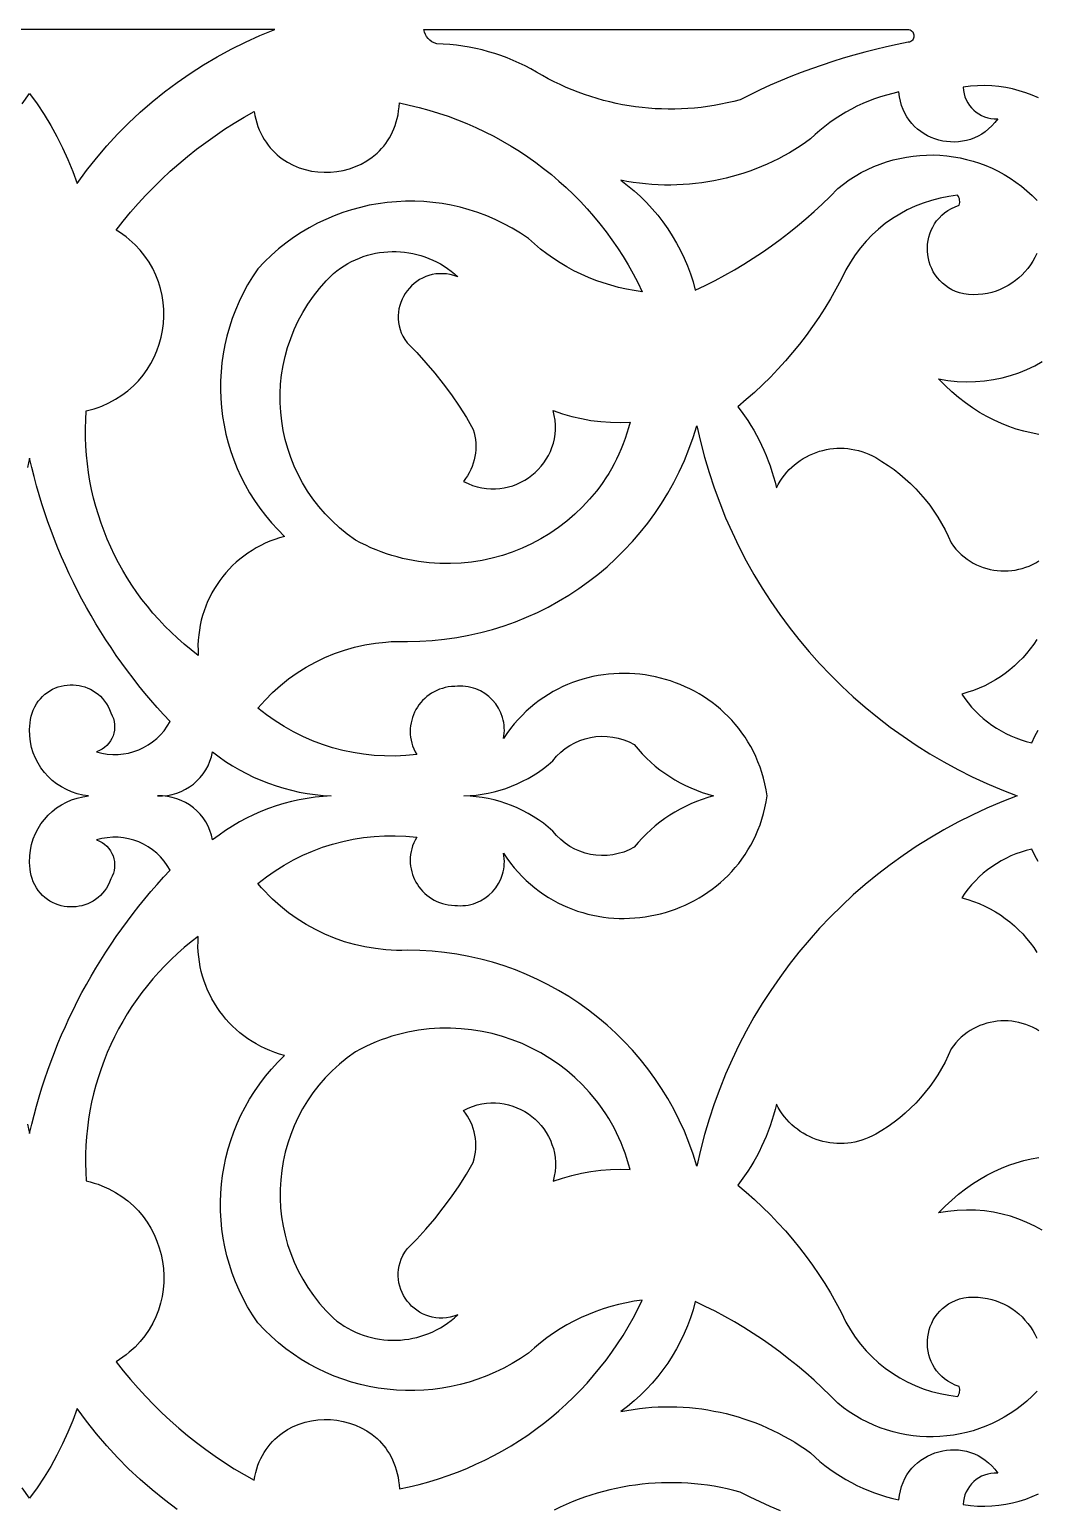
# Model space of a CAD drawing. Extents: x -350 to 350, y -250 to 250.
# Drawn here: x 146.7 to 199.2, y 112.8 to 190 of the extents above; entities that cross this region are included whole.
import ezdxf

# ---------------------------------------------------------------- set-up
doc = ezdxf.new("R2010")
doc.units = 0
doc.layers.add('BITMAP_LAYER', color=18, linetype='CONTINUOUS')

msp = doc.modelspace()

# ---------------------------------------------------------------- linework, layer by layer
at = {"layer": 'BITMAP_LAYER'}
for points in [[(146.267, 186.123), (146.657, 186.665), (147.047, 186.123), (147.415, 185.567), (147.761, 184.998), (148.084, 184.416), (148.383, 183.821), (148.659, 183.216), (148.911, 182.6), (149.139, 181.974), (149.632, 182.644), (150.148, 183.294), (150.688, 183.924), (151.249, 184.532), (151.831, 185.119), (152.435, 185.684), (153.058, 186.226), (153.701, 186.744), (154.362, 187.24), (155.042, 187.71), (155.739, 188.157), (156.453, 188.578), (157.183, 188.973), (157.928, 189.342), (158.689, 189.684), (159.463, 189.999), (146.657, 189.999), (133.851, 189.999)], [(199.35, 186.433), (199.024, 186.575), (198.69, 186.701), (198.348, 186.809), (197.999, 186.899), (197.644, 186.971), (197.283, 187.025), (196.917, 187.059), (196.546, 187.073), (196.171, 187.067), (195.793, 187.04), (195.411, 186.992), (195.427, 186.816), (195.46, 186.646), (195.509, 186.483), (195.573, 186.327), (195.652, 186.179), (195.745, 186.04), (195.851, 185.912), (195.968, 185.794), (196.096, 185.689), (196.234, 185.595), (196.382, 185.515), (196.537, 185.45), (196.699, 185.399), (196.868, 185.365), (197.041, 185.347), (197.22, 185.347), (197.072, 185.151), (196.913, 184.973), (196.746, 184.813), (196.57, 184.671), (196.386, 184.545), (196.196, 184.437), (196, 184.345), (195.8, 184.27), (195.596, 184.211), (195.389, 184.169), (195.18, 184.141), (194.97, 184.13), (194.761, 184.133), (194.553, 184.151), (194.346, 184.184), (194.143, 184.232), (193.943, 184.293), (193.749, 184.369), (193.56, 184.458), (193.378, 184.56), (193.203, 184.676), (193.037, 184.805), (192.881, 184.946), (192.735, 185.099), (192.601, 185.265), (192.48, 185.442), (192.371, 185.631), (192.277, 185.832), (192.199, 186.043), (192.136, 186.266), (192.091, 186.498), (192.064, 186.742), (191.739, 186.668), (191.417, 186.584), (191.098, 186.488), (190.785, 186.381), (190.475, 186.263), (190.17, 186.135), (189.871, 185.996), (189.576, 185.846), (189.287, 185.686), (189.004, 185.516), (188.727, 185.336), (188.457, 185.146), (188.193, 184.947), (187.936, 184.738), (187.686, 184.519), (187.444, 184.291), (187.175, 184.1), (186.902, 183.917), (186.624, 183.741), (186.343, 183.574), (186.057, 183.413), (185.768, 183.261), (185.476, 183.116), (185.181, 182.98), (184.882, 182.851), (184.58, 182.73), (184.276, 182.617), (183.969, 182.512), (183.659, 182.414), (183.348, 182.325), (183.034, 182.244), (182.718, 182.172), (182.4, 182.107), (182.081, 182.05), (181.76, 182.002), (181.438, 181.962), (181.115, 181.93), (180.791, 181.907), (180.466, 181.891), (180.14, 181.885), (179.814, 181.887), (179.487, 181.897), (179.161, 181.915), (178.834, 181.943), (178.507, 181.978), (178.181, 182.023), (177.855, 182.076), (177.53, 182.138), (177.887, 181.867), (178.23, 181.583), (178.559, 181.284), (178.875, 180.973), (179.175, 180.649), (179.461, 180.313), (179.732, 179.965), (179.987, 179.606), (180.226, 179.236), (180.449, 178.856), (180.656, 178.467), (180.845, 178.069), (181.017, 177.662), (181.172, 177.247), (181.308, 176.825), (181.426, 176.395), (181.947, 176.644), (182.461, 176.904), (182.969, 177.176), (183.469, 177.46), (183.963, 177.755), (184.449, 178.06), (184.928, 178.377), (185.4, 178.705), (185.863, 179.044), (186.319, 179.393), (186.766, 179.753), (187.205, 180.123), (187.636, 180.503), (188.057, 180.894), (188.47, 181.294), (188.874, 181.704), (189.168, 181.936), (189.47, 182.151), (189.779, 182.35), (190.095, 182.532), (190.418, 182.697), (190.746, 182.846), (191.079, 182.979), (191.417, 183.095), (191.758, 183.195), (192.103, 183.279), (192.45, 183.346), (192.8, 183.397), (193.15, 183.432), (193.502, 183.451), (193.854, 183.454), (194.205, 183.44), (194.555, 183.411), (194.904, 183.366), (195.251, 183.304), (195.595, 183.227), (195.935, 183.134), (196.272, 183.025), (196.603, 182.9), (196.93, 182.759), (197.251, 182.603), (197.565, 182.431), (197.872, 182.243), (198.172, 182.04), (198.463, 181.821), (198.746, 181.586), (199.019, 181.336), (199.282, 181.071)], [(199.257, 178.306), (199.159, 178.101), (199.048, 177.904), (198.925, 177.714), (198.791, 177.531), (198.645, 177.358), (198.489, 177.194), (198.323, 177.039), (198.147, 176.895), (197.961, 176.762), (197.767, 176.641), (197.564, 176.532), (197.354, 176.436), (197.136, 176.353), (196.912, 176.284), (196.681, 176.23), (196.444, 176.191), (196.202, 176.168), (195.954, 176.161), (195.702, 176.172), (195.446, 176.2), (195.228, 176.258), (195.022, 176.331), (194.83, 176.419), (194.651, 176.52), (194.485, 176.634), (194.333, 176.759), (194.194, 176.895), (194.068, 177.04), (193.956, 177.194), (193.857, 177.355), (193.772, 177.523), (193.701, 177.696), (193.643, 177.874), (193.599, 178.056), (193.568, 178.24), (193.552, 178.426), (193.549, 178.613), (193.56, 178.799), (193.585, 178.985), (193.624, 179.168), (193.678, 179.347), (193.745, 179.523), (193.827, 179.693), (193.922, 179.858), (194.032, 180.015), (194.157, 180.164), (194.296, 180.304), (194.449, 180.434), (194.616, 180.553), (194.799, 180.659), (194.995, 180.753), (195.207, 180.833), (195.226, 180.899), (195.237, 180.966), (195.239, 181.034), (195.233, 181.101), (195.218, 181.166), (195.196, 181.23), (195.165, 181.291), (195.127, 181.348), (194.666, 181.288), (194.213, 181.201), (193.768, 181.086), (193.334, 180.945), (192.911, 180.779), (192.5, 180.588), (192.102, 180.372), (191.718, 180.133), (191.35, 179.872), (190.998, 179.589), (190.664, 179.284), (190.348, 178.959), (190.052, 178.614), (189.777, 178.25), (189.524, 177.867), (189.293, 177.467), (189.036, 176.952), (188.765, 176.446), (188.481, 175.947), (188.184, 175.457), (187.873, 174.975), (187.549, 174.502), (187.213, 174.038), (186.864, 173.583), (186.503, 173.138), (186.129, 172.703), (185.744, 172.278), (185.347, 171.863), (184.938, 171.459), (184.518, 171.065), (184.087, 170.683), (183.645, 170.312), (183.825, 170.076), (183.998, 169.836), (184.164, 169.591), (184.323, 169.342), (184.475, 169.089), (184.619, 168.833), (184.757, 168.572), (184.888, 168.308), (185.011, 168.041), (185.127, 167.77), (185.235, 167.497), (185.336, 167.22), (185.43, 166.94), (185.515, 166.658), (185.593, 166.373), (185.664, 166.086), (185.756, 166.262), (185.857, 166.431), (185.965, 166.592), (186.081, 166.746), (186.204, 166.893), (186.333, 167.032), (186.469, 167.164), (186.61, 167.288), (186.757, 167.404), (186.91, 167.512), (187.067, 167.612), (187.228, 167.704), (187.394, 167.787), (187.563, 167.863), (187.736, 167.929), (187.912, 167.987), (188.091, 168.036), (188.272, 168.077), (188.455, 168.108), (188.639, 168.131), (188.825, 168.144), (189.012, 168.148), (189.199, 168.143), (189.386, 168.128), (189.573, 168.104), (189.76, 168.07), (189.946, 168.026), (190.13, 167.972), (190.313, 167.908), (190.494, 167.834), (190.673, 167.75), (190.849, 167.655), (191.177, 167.46), (191.496, 167.252), (191.805, 167.031), (192.104, 166.799), (192.393, 166.555), (192.67, 166.299), (192.937, 166.033), (193.193, 165.756), (193.437, 165.469), (193.669, 165.173), (193.888, 164.866), (194.095, 164.551), (194.289, 164.227), (194.469, 163.895), (194.636, 163.554), (194.79, 163.207), (194.91, 163.04), (195.039, 162.884), (195.175, 162.738), (195.317, 162.601), (195.466, 162.475), (195.621, 162.358), (195.781, 162.252), (195.947, 162.155), (196.116, 162.069), (196.29, 161.993), (196.467, 161.926), (196.647, 161.87), (196.829, 161.825), (197.014, 161.789), (197.2, 161.764), (197.387, 161.749), (197.575, 161.744), (197.762, 161.749), (197.95, 161.765), (198.136, 161.791), (198.321, 161.827), (198.504, 161.874), (198.685, 161.932), (198.863, 161.999), (199.038, 162.078), (199.209, 162.167), (199.375, 162.266)], [(199.369, 168.871), (198.975, 168.944), (198.581, 169.037), (198.189, 169.15), (197.799, 169.282), (197.411, 169.435), (197.027, 169.608), (196.647, 169.801), (196.27, 170.016), (195.899, 170.253), (195.532, 170.511), (195.171, 170.792), (194.817, 171.095), (194.469, 171.421), (194.128, 171.77), (194.62, 171.688), (195.107, 171.637), (195.589, 171.617), (196.065, 171.626), (196.534, 171.665), (196.996, 171.731), (197.448, 171.824), (197.891, 171.944), (198.324, 172.089), (198.745, 172.259), (199.153, 172.452), (199.549, 172.668)], [(146.544, 132.857), (146.657, 132.376), (146.77, 132.857), (146.89, 133.336), (147.019, 133.813), (147.155, 134.286), (147.3, 134.757), (147.452, 135.225), (147.612, 135.69), (147.78, 136.153), (147.955, 136.612), (148.138, 137.068), (148.328, 137.521), (148.526, 137.97), (148.732, 138.416), (148.945, 138.859), (149.165, 139.297), (149.393, 139.732), (149.628, 140.164), (149.87, 140.591), (150.12, 141.015), (150.376, 141.434), (150.64, 141.849), (150.911, 142.26), (151.188, 142.667), (151.473, 143.069), (151.764, 143.466), (152.063, 143.859), (152.368, 144.248), (152.68, 144.631), (152.999, 145.01), (153.324, 145.383), (153.656, 145.752), (153.995, 146.115), (153.848, 146.365), (153.681, 146.597), (153.497, 146.811), (153.296, 147.007), (153.081, 147.184), (152.852, 147.341), (152.611, 147.478), (152.36, 147.595), (152.1, 147.689), (151.832, 147.762), (151.558, 147.811), (151.28, 147.838), (150.998, 147.841), (150.715, 147.819), (150.431, 147.772), (150.149, 147.699), (150.302, 147.638), (150.444, 147.562), (150.573, 147.472), (150.689, 147.369), (150.792, 147.256), (150.881, 147.133), (150.956, 147.001), (151.016, 146.863), (151.06, 146.719), (151.089, 146.57), (151.101, 146.419), (151.096, 146.267), (151.074, 146.114), (151.034, 145.963), (150.976, 145.814), (150.898, 145.669), (150.833, 145.498), (150.758, 145.338), (150.671, 145.188), (150.575, 145.048), (150.47, 144.919), (150.357, 144.8), (150.236, 144.693), (150.109, 144.595), (149.975, 144.509), (149.836, 144.433), (149.692, 144.368), (149.544, 144.313), (149.393, 144.27), (149.24, 144.237), (149.084, 144.215), (148.928, 144.204), (148.771, 144.203), (148.614, 144.214), (148.458, 144.235), (148.304, 144.268), (148.153, 144.311), (148.005, 144.366), (147.86, 144.431), (147.72, 144.508), (147.586, 144.595), (147.457, 144.694), (147.336, 144.804), (147.221, 144.925), (147.115, 145.057), (147.018, 145.2), (146.93, 145.355), (146.853, 145.521), (146.793, 145.681), (146.745, 145.845), (146.709, 146.012), (146.682, 146.182), (146.666, 146.354), (146.658, 146.526), (146.668, 146.869), (146.703, 147.174), (146.765, 147.47), (146.853, 147.755), (146.964, 148.03), (147.098, 148.292), (147.254, 148.541), (147.431, 148.774), (147.627, 148.991), (147.84, 149.191), (148.071, 149.372), (148.317, 149.534), (148.578, 149.674), (148.852, 149.792), (149.138, 149.887), (149.435, 149.956), (149.741, 150), (149.435, 150.044), (149.138, 150.113), (148.852, 150.208), (148.578, 150.326), (148.317, 150.466), (148.071, 150.628), (147.84, 150.809), (147.627, 151.009), (147.431, 151.226), (147.254, 151.459), (147.098, 151.708), (146.964, 151.97), (146.853, 152.245), (146.765, 152.53), (146.703, 152.826), (146.668, 153.131), (146.658, 153.474), (146.666, 153.646), (146.682, 153.818), (146.709, 153.988), (146.745, 154.155), (146.793, 154.319), (146.853, 154.479), (146.93, 154.645), (147.018, 154.8), (147.115, 154.943), (147.221, 155.075), (147.336, 155.196), (147.457, 155.306), (147.586, 155.405), (147.72, 155.492), (147.86, 155.569), (148.005, 155.634), (148.153, 155.689), (148.304, 155.732), (148.458, 155.765), (148.614, 155.786), (148.771, 155.797), (148.928, 155.796), (149.084, 155.785), (149.24, 155.763), (149.393, 155.73), (149.544, 155.687), (149.692, 155.632), (149.836, 155.567), (149.975, 155.491), (150.109, 155.405), (150.236, 155.307), (150.357, 155.2), (150.47, 155.081), (150.575, 154.952), (150.671, 154.812), (150.758, 154.662), (150.833, 154.502), (150.898, 154.331), (150.976, 154.186), (151.034, 154.037), (151.074, 153.886), (151.096, 153.733), (151.101, 153.581), (151.089, 153.43), (151.06, 153.281), (151.016, 153.137), (150.956, 152.999), (150.881, 152.867), (150.792, 152.744), (150.689, 152.631), (150.573, 152.528), (150.444, 152.438), (150.302, 152.362), (150.149, 152.301), (150.431, 152.228), (150.715, 152.181), (150.998, 152.159), (151.28, 152.162), (151.558, 152.189), (151.832, 152.238), (152.1, 152.311), (152.36, 152.405), (152.611, 152.522), (152.852, 152.659), (153.081, 152.816), (153.296, 152.993), (153.497, 153.189), (153.681, 153.403), (153.848, 153.635), (153.995, 153.885), (153.656, 154.248), (153.324, 154.617), (152.999, 154.99), (152.68, 155.369), (152.368, 155.752), (152.063, 156.141), (151.764, 156.534), (151.473, 156.931), (151.188, 157.333), (150.911, 157.74), (150.64, 158.151), (150.376, 158.566), (150.12, 158.985), (149.87, 159.409), (149.628, 159.836), (149.393, 160.268), (149.165, 160.703), (148.945, 161.141), (148.732, 161.584), (148.526, 162.03), (148.328, 162.479), (148.138, 162.932), (147.955, 163.388), (147.78, 163.847), (147.612, 164.31), (147.452, 164.775), (147.3, 165.243), (147.155, 165.714), (147.019, 166.187), (146.89, 166.664), (146.77, 167.143), (146.657, 167.624), (146.544, 167.143)], [(199.266, 158.171), (199.099, 157.918), (198.919, 157.673), (198.729, 157.436), (198.527, 157.208), (198.314, 156.99), (198.091, 156.781), (197.857, 156.582), (197.614, 156.393), (197.361, 156.216), (197.098, 156.05), (196.826, 155.895), (196.545, 155.753), (196.256, 155.624), (195.958, 155.508), (195.652, 155.406), (195.338, 155.318), (195.502, 155.081), (195.675, 154.854), (195.859, 154.636), (196.053, 154.427), (196.256, 154.228), (196.468, 154.04), (196.688, 153.862), (196.917, 153.694), (197.154, 153.538), (197.398, 153.392), (197.649, 153.259), (197.906, 153.137), (198.17, 153.027), (198.439, 152.929), (198.714, 152.845), (198.994, 152.773), (199.155, 153.114), (199.337, 153.431)], [(199.337, 146.569), (199.155, 146.886), (198.994, 147.227), (198.714, 147.155), (198.439, 147.071), (198.17, 146.973), (197.906, 146.863), (197.649, 146.741), (197.398, 146.608), (197.154, 146.462), (196.917, 146.306), (196.688, 146.138), (196.468, 145.96), (196.256, 145.772), (196.053, 145.573), (195.859, 145.364), (195.675, 145.146), (195.502, 144.919), (195.338, 144.682), (195.652, 144.594), (195.958, 144.492), (196.256, 144.376), (196.545, 144.247), (196.826, 144.105), (197.098, 143.95), (197.361, 143.784), (197.614, 143.607), (197.857, 143.418), (198.091, 143.219), (198.314, 143.01), (198.527, 142.792), (198.729, 142.564), (198.919, 142.327), (199.099, 142.082), (199.266, 141.829)], [(199.375, 137.734), (199.209, 137.833), (199.038, 137.922), (198.863, 138.001), (198.685, 138.068), (198.504, 138.126), (198.321, 138.173), (198.136, 138.209), (197.95, 138.235), (197.762, 138.251), (197.575, 138.256), (197.387, 138.251), (197.2, 138.236), (197.014, 138.211), (196.829, 138.175), (196.647, 138.13), (196.467, 138.074), (196.29, 138.007), (196.116, 137.931), (195.947, 137.845), (195.781, 137.748), (195.621, 137.642), (195.466, 137.525), (195.317, 137.399), (195.175, 137.262), (195.039, 137.116), (194.91, 136.96), (194.79, 136.793), (194.636, 136.446), (194.469, 136.105), (194.289, 135.773), (194.095, 135.449), (193.888, 135.134), (193.669, 134.827), (193.437, 134.531), (193.193, 134.244), (192.937, 133.967), (192.67, 133.701), (192.393, 133.445), (192.104, 133.201), (191.805, 132.969), (191.496, 132.748), (191.177, 132.54), (190.849, 132.345), (190.673, 132.25), (190.494, 132.166), (190.313, 132.092), (190.13, 132.028), (189.946, 131.974), (189.76, 131.93), (189.573, 131.896), (189.386, 131.872), (189.199, 131.857), (189.012, 131.852), (188.825, 131.856), (188.639, 131.869), (188.455, 131.892), (188.272, 131.923), (188.091, 131.964), (187.912, 132.013), (187.736, 132.071), (187.563, 132.137), (187.394, 132.213), (187.228, 132.296), (187.067, 132.388), (186.91, 132.488), (186.757, 132.596), (186.61, 132.712), (186.469, 132.836), (186.333, 132.968), (186.204, 133.107), (186.081, 133.254), (185.965, 133.408), (185.857, 133.569), (185.756, 133.738), (185.664, 133.914), (185.593, 133.627), (185.515, 133.342), (185.43, 133.06), (185.336, 132.78), (185.235, 132.503), (185.127, 132.23), (185.011, 131.959), (184.888, 131.692), (184.757, 131.428), (184.619, 131.167), (184.475, 130.911), (184.323, 130.658), (184.164, 130.409), (183.998, 130.164), (183.825, 129.924), (183.645, 129.688), (184.087, 129.317), (184.518, 128.935), (184.938, 128.541), (185.347, 128.137), (185.744, 127.722), (186.129, 127.297), (186.503, 126.862), (186.864, 126.417), (187.213, 125.962), (187.549, 125.498), (187.873, 125.025), (188.184, 124.543), (188.481, 124.053), (188.765, 123.554), (189.036, 123.048), (189.293, 122.533), (189.524, 122.133), (189.777, 121.75), (190.052, 121.386), (190.348, 121.041), (190.664, 120.716), (190.998, 120.411), (191.35, 120.128), (191.718, 119.867), (192.102, 119.628), (192.5, 119.412), (192.911, 119.221), (193.334, 119.055), (193.768, 118.914), (194.213, 118.799), (194.666, 118.712), (195.127, 118.652), (195.165, 118.709), (195.196, 118.77), (195.218, 118.834), (195.233, 118.899), (195.239, 118.966), (195.237, 119.034), (195.226, 119.101), (195.207, 119.167), (194.995, 119.247), (194.799, 119.341), (194.616, 119.447), (194.449, 119.566), (194.296, 119.696), (194.157, 119.836), (194.032, 119.985), (193.922, 120.142), (193.827, 120.307), (193.745, 120.477), (193.678, 120.653), (193.624, 120.832), (193.585, 121.015), (193.56, 121.201), (193.549, 121.387), (193.552, 121.574), (193.568, 121.76), (193.599, 121.944), (193.643, 122.126), (193.701, 122.304), (193.772, 122.477), (193.857, 122.645), (193.956, 122.806), (194.068, 122.96), (194.194, 123.105), (194.333, 123.241), (194.485, 123.366), (194.651, 123.48), (194.83, 123.581), (195.022, 123.669), (195.228, 123.742), (195.446, 123.8), (195.702, 123.828), (195.954, 123.839), (196.202, 123.832), (196.444, 123.809), (196.681, 123.77), (196.912, 123.716), (197.136, 123.647), (197.354, 123.564), (197.564, 123.468), (197.767, 123.359), (197.961, 123.238), (198.147, 123.105), (198.323, 122.961), (198.489, 122.806), (198.645, 122.642), (198.791, 122.469), (198.925, 122.286), (199.048, 122.096), (199.159, 121.899), (199.257, 121.694)], [(199.549, 127.332), (199.153, 127.548), (198.745, 127.741), (198.324, 127.911), (197.891, 128.056), (197.448, 128.176), (196.996, 128.269), (196.534, 128.335), (196.065, 128.374), (195.589, 128.383), (195.107, 128.363), (194.62, 128.312), (194.128, 128.23), (194.469, 128.579), (194.817, 128.905), (195.171, 129.208), (195.532, 129.489), (195.899, 129.747), (196.27, 129.984), (196.647, 130.199), (197.027, 130.392), (197.411, 130.565), (197.799, 130.718), (198.189, 130.85), (198.581, 130.963), (198.975, 131.056), (199.369, 131.129)], [(199.282, 118.929), (199.019, 118.664), (198.746, 118.414), (198.463, 118.179), (198.172, 117.96), (197.872, 117.757), (197.565, 117.569), (197.251, 117.397), (196.93, 117.241), (196.603, 117.1), (196.272, 116.975), (195.935, 116.866), (195.595, 116.773), (195.251, 116.696), (194.904, 116.634), (194.555, 116.589), (194.205, 116.56), (193.854, 116.546), (193.502, 116.549), (193.15, 116.568), (192.8, 116.603), (192.45, 116.654), (192.103, 116.721), (191.758, 116.805), (191.417, 116.905), (191.079, 117.021), (190.746, 117.154), (190.418, 117.303), (190.095, 117.468), (189.779, 117.65), (189.47, 117.849), (189.168, 118.064), (188.874, 118.296), (188.47, 118.706), (188.057, 119.106), (187.636, 119.497), (187.205, 119.877), (186.766, 120.247), (186.319, 120.607), (185.863, 120.956), (185.4, 121.295), (184.928, 121.623), (184.449, 121.94), (183.963, 122.245), (183.469, 122.54), (182.969, 122.824), (182.461, 123.096), (181.947, 123.356), (181.426, 123.605), (181.308, 123.175), (181.172, 122.753), (181.017, 122.338), (180.845, 121.931), (180.656, 121.533), (180.449, 121.144), (180.226, 120.764), (179.987, 120.394), (179.732, 120.035), (179.461, 119.687), (179.175, 119.351), (178.875, 119.027), (178.559, 118.716), (178.23, 118.417), (177.887, 118.133), (177.53, 117.862), (177.855, 117.924), (178.181, 117.977), (178.507, 118.022), (178.834, 118.057), (179.161, 118.085), (179.487, 118.103), (179.814, 118.113), (180.14, 118.115), (180.466, 118.109), (180.791, 118.093), (181.115, 118.07), (181.438, 118.038), (181.76, 117.998), (182.081, 117.95), (182.4, 117.893), (182.718, 117.828), (183.034, 117.756), (183.348, 117.675), (183.659, 117.586), (183.969, 117.488), (184.276, 117.383), (184.58, 117.27), (184.882, 117.149), (185.181, 117.02), (185.476, 116.884), (185.768, 116.739), (186.057, 116.587), (186.343, 116.426), (186.624, 116.259), (186.902, 116.083), (187.175, 115.9), (187.444, 115.709), (187.686, 115.481), (187.936, 115.262), (188.193, 115.053), (188.457, 114.854), (188.727, 114.664), (189.004, 114.484), (189.287, 114.314), (189.576, 114.154), (189.871, 114.004), (190.17, 113.865), (190.475, 113.737), (190.785, 113.619), (191.098, 113.512), (191.417, 113.416), (191.739, 113.332), (192.064, 113.258), (192.091, 113.502), (192.136, 113.734), (192.199, 113.957), (192.277, 114.168), (192.371, 114.369), (192.48, 114.558), (192.601, 114.735), (192.735, 114.901), (192.881, 115.054), (193.037, 115.195), (193.203, 115.324), (193.378, 115.44), (193.56, 115.542), (193.749, 115.631), (193.943, 115.707), (194.143, 115.768), (194.346, 115.816), (194.553, 115.849), (194.761, 115.867), (194.97, 115.87), (195.18, 115.859), (195.389, 115.831), (195.596, 115.789), (195.8, 115.73), (196, 115.655), (196.196, 115.563), (196.386, 115.455), (196.57, 115.329), (196.746, 115.187), (196.913, 115.027), (197.072, 114.849), (197.22, 114.653), (197.041, 114.653), (196.868, 114.635), (196.699, 114.601), (196.537, 114.55), (196.382, 114.485), (196.234, 114.405), (196.096, 114.311), (195.968, 114.206), (195.851, 114.088), (195.745, 113.96), (195.652, 113.821), (195.573, 113.673), (195.509, 113.517), (195.46, 113.354), (195.427, 113.184), (195.411, 113.008), (195.793, 112.96), (196.171, 112.933), (196.546, 112.927), (196.917, 112.941), (197.283, 112.975), (197.644, 113.029), (197.999, 113.101), (198.348, 113.191), (198.69, 113.299), (199.024, 113.425), (199.35, 113.567)], [(154.362, 112.76), (153.701, 113.256), (153.058, 113.774), (152.435, 114.316), (151.831, 114.881), (151.249, 115.468), (150.688, 116.076), (150.148, 116.706), (149.632, 117.356), (149.139, 118.026), (148.911, 117.4), (148.659, 116.784), (148.383, 116.179), (148.084, 115.584), (147.761, 115.002), (147.415, 114.433), (147.047, 113.877), (146.657, 113.335), (146.267, 113.877)], [(185.877, 112.679), (185.344, 112.91), (184.814, 113.151), (184.289, 113.402), (183.768, 113.662), (183.431, 113.75), (183.092, 113.83), (182.752, 113.9), (182.411, 113.962), (182.069, 114.016), (181.727, 114.06), (181.384, 114.096), (181.041, 114.123), (180.697, 114.141), (180.354, 114.151), (180.011, 114.152), (179.668, 114.145), (179.326, 114.129), (178.984, 114.104), (178.643, 114.071), (178.303, 114.029), (177.964, 113.979), (177.627, 113.921), (177.291, 113.854), (176.957, 113.778), (176.625, 113.694), (176.294, 113.602), (175.966, 113.501), (175.64, 113.392), (175.317, 113.275), (174.996, 113.15), (174.678, 113.016), (174.364, 112.874), (174.052, 112.724)]]:
    msp.add_lwpolyline(points, dxfattribs=at)
for points in [[(192.582, 190), (192.643, 189.983), (192.697, 189.955), (192.742, 189.919), (192.78, 189.876), (192.809, 189.828), (192.83, 189.775), (192.842, 189.719), (192.846, 189.662), (192.841, 189.606), (192.827, 189.551), (192.804, 189.499), (192.772, 189.451), (192.73, 189.41), (192.679, 189.376), (192.618, 189.351), (192.548, 189.336), (191.976, 189.222), (191.406, 189.099), (190.839, 188.966), (190.275, 188.823), (189.714, 188.669), (189.156, 188.506), (188.601, 188.333), (188.049, 188.15), (187.501, 187.957), (186.956, 187.755), (186.415, 187.543), (185.877, 187.321), (185.344, 187.09), (184.814, 186.849), (184.289, 186.598), (183.768, 186.338), (183.431, 186.25), (183.092, 186.17), (182.752, 186.1), (182.411, 186.038), (182.069, 185.984), (181.727, 185.94), (181.384, 185.904), (181.041, 185.877), (180.697, 185.859), (180.354, 185.849), (180.011, 185.848), (179.668, 185.855), (179.326, 185.871), (178.984, 185.896), (178.643, 185.929), (178.303, 185.971), (177.964, 186.021), (177.627, 186.079), (177.291, 186.146), (176.957, 186.222), (176.625, 186.306), (176.294, 186.398), (175.966, 186.499), (175.64, 186.608), (175.317, 186.725), (174.996, 186.85), (174.678, 186.984), (174.364, 187.126), (174.052, 187.276), (173.743, 187.435), (173.439, 187.601), (173.137, 187.776), (172.837, 187.945), (172.533, 188.103), (172.224, 188.252), (171.911, 188.391), (171.594, 188.52), (171.274, 188.639), (170.95, 188.747), (170.622, 188.846), (170.292, 188.934), (169.959, 189.012), (169.624, 189.08), (169.286, 189.137), (168.947, 189.183), (168.606, 189.219), (168.263, 189.244), (167.919, 189.259), (167.793, 189.302), (167.675, 189.363), (167.569, 189.44), (167.475, 189.53), (167.394, 189.633), (167.329, 189.746), (167.28, 189.868), (167.249, 189.998)], [(155.467, 157.337), (155.096, 157.622), (154.736, 157.919), (154.387, 158.225), (154.049, 158.541), (153.722, 158.866), (153.406, 159.2), (153.102, 159.544), (152.809, 159.895), (152.528, 160.255), (152.259, 160.623), (152.002, 160.998), (151.757, 161.381), (151.524, 161.771), (151.303, 162.167), (151.096, 162.57), (150.9, 162.979), (150.718, 163.393), (150.548, 163.814), (150.392, 164.239), (150.249, 164.669), (150.119, 165.104), (150.003, 165.543), (149.9, 165.985), (149.812, 166.432), (149.737, 166.882), (149.676, 167.335), (149.629, 167.79), (149.597, 168.249), (149.579, 168.709), (149.576, 169.171), (149.588, 169.634), (149.614, 170.099), (149.825, 170.151), (150.031, 170.21), (150.232, 170.275), (150.427, 170.348), (150.801, 170.512), (151.154, 170.7), (151.484, 170.911), (151.793, 171.144), (152.079, 171.396), (152.342, 171.667), (152.583, 171.954), (152.8, 172.256), (152.993, 172.571), (153.163, 172.899), (153.309, 173.237), (153.431, 173.583), (153.528, 173.937), (153.6, 174.297), (153.647, 174.66), (153.669, 175.026), (153.666, 175.393), (153.636, 175.76), (153.581, 176.124), (153.499, 176.484), (153.391, 176.839), (153.255, 177.187), (153.093, 177.527), (152.903, 177.857), (152.686, 178.175), (152.44, 178.48), (152.167, 178.77), (151.865, 179.043), (151.703, 179.174), (151.535, 179.299), (151.358, 179.42), (151.175, 179.536), (151.546, 180.006), (151.928, 180.465), (152.322, 180.914), (152.728, 181.353), (153.144, 181.781), (153.57, 182.198), (154.008, 182.604), (154.455, 182.998), (154.913, 183.381), (155.381, 183.752), (155.858, 184.112), (156.344, 184.459), (156.84, 184.794), (157.344, 185.117), (157.858, 185.427), (158.379, 185.724), (158.419, 185.517), (158.466, 185.317), (158.522, 185.124), (158.585, 184.939), (158.656, 184.76), (158.734, 184.588), (158.82, 184.424), (158.911, 184.267), (159.009, 184.116), (159.114, 183.973), (159.224, 183.836), (159.339, 183.707), (159.46, 183.584), (159.586, 183.469), (159.716, 183.36), (159.851, 183.258), (160.133, 183.076), (160.429, 182.92), (160.737, 182.792), (161.055, 182.691), (161.38, 182.617), (161.71, 182.57), (162.044, 182.55), (162.378, 182.556), (162.71, 182.589), (163.039, 182.648), (163.361, 182.734), (163.675, 182.845), (163.979, 182.982), (164.269, 183.146), (164.545, 183.335), (164.803, 183.549), (164.925, 183.666), (165.041, 183.789), (165.153, 183.919), (165.258, 184.054), (165.357, 184.196), (165.45, 184.345), (165.537, 184.499), (165.616, 184.66), (165.689, 184.827), (165.754, 185), (165.811, 185.18), (165.86, 185.366), (165.901, 185.557), (165.933, 185.755), (165.957, 185.959), (165.971, 186.169), (166.491, 186.06), (167.006, 185.936), (167.515, 185.797), (168.018, 185.644), (168.515, 185.477), (169.006, 185.295), (169.49, 185.1), (169.968, 184.89), (170.438, 184.668), (170.901, 184.432), (171.356, 184.183), (171.803, 183.922), (172.241, 183.648), (172.672, 183.361), (173.093, 183.062), (173.506, 182.751), (173.909, 182.429), (174.302, 182.095), (174.686, 181.749), (175.06, 181.393), (175.423, 181.025), (175.775, 180.647), (176.117, 180.258), (176.447, 179.859), (176.766, 179.449), (177.074, 179.03), (177.369, 178.601), (177.652, 178.163), (177.923, 177.715), (178.181, 177.258), (178.425, 176.793), (178.657, 176.318), (178.241, 176.377), (177.828, 176.452), (177.42, 176.544), (177.017, 176.651), (176.619, 176.773), (176.227, 176.911), (175.841, 177.064), (175.461, 177.232), (175.088, 177.415), (174.723, 177.612), (174.366, 177.824), (174.017, 178.05), (173.677, 178.29), (173.346, 178.543), (173.025, 178.81), (172.713, 179.09), (172.293, 179.371), (171.864, 179.63), (171.427, 179.867), (170.982, 180.082), (170.531, 180.275), (170.074, 180.446), (169.611, 180.595), (169.144, 180.723), (168.674, 180.829), (168.2, 180.913), (167.725, 180.976), (167.248, 181.018), (166.77, 181.039), (166.293, 181.038), (165.816, 181.016), (165.341, 180.974), (164.869, 180.91), (164.399, 180.826), (163.934, 180.721), (163.473, 180.595), (163.017, 180.449), (162.568, 180.282), (162.125, 180.095), (161.691, 179.887), (161.264, 179.659), (160.847, 179.412), (160.44, 179.144), (160.043, 178.856), (159.658, 178.548), (159.285, 178.221), (158.925, 177.873), (158.579, 177.506), (158.303, 177.093), (158.048, 176.671), (157.815, 176.242), (157.602, 175.805), (157.411, 175.362), (157.241, 174.914), (157.091, 174.46), (156.963, 174.003), (156.856, 173.541), (156.769, 173.077), (156.703, 172.611), (156.658, 172.143), (156.633, 171.674), (156.628, 171.206), (156.645, 170.737), (156.681, 170.271), (156.738, 169.806), (156.815, 169.344), (156.912, 168.885), (157.029, 168.43), (157.167, 167.98), (157.324, 167.536), (157.501, 167.098), (157.698, 166.666), (157.915, 166.243), (158.151, 165.827), (158.407, 165.421), (158.682, 165.024), (158.977, 164.637), (159.291, 164.261), (159.625, 163.898), (159.978, 163.546), (159.717, 163.473), (159.461, 163.388), (159.212, 163.293), (158.968, 163.189), (158.731, 163.074), (158.5, 162.949), (158.276, 162.816), (158.058, 162.673), (157.848, 162.522), (157.645, 162.363), (157.45, 162.195), (157.262, 162.02), (157.083, 161.837), (156.911, 161.647), (156.748, 161.45), (156.594, 161.247), (156.448, 161.037), (156.311, 160.821), (156.184, 160.6), (156.066, 160.373), (155.958, 160.141), (155.86, 159.904), (155.771, 159.663), (155.693, 159.417), (155.626, 159.168), (155.569, 158.915), (155.524, 158.659), (155.489, 158.399), (155.466, 158.137), (155.454, 157.872), (155.455, 157.605)], [(169.023, 177.09), (168.824, 177.16), (168.626, 177.211), (168.432, 177.244), (168.24, 177.259), (168.052, 177.259), (167.868, 177.242), (167.689, 177.21), (167.515, 177.164), (167.347, 177.105), (167.185, 177.032), (167.03, 176.947), (166.883, 176.851), (166.744, 176.744), (166.613, 176.628), (166.492, 176.502), (166.38, 176.367), (166.279, 176.225), (166.188, 176.075), (166.109, 175.92), (166.042, 175.758), (165.988, 175.592), (165.946, 175.422), (165.918, 175.248), (165.905, 175.071), (165.906, 174.893), (165.923, 174.713), (165.955, 174.533), (166.004, 174.353), (166.07, 174.174), (166.154, 173.997), (166.255, 173.822), (166.376, 173.65), (166.877, 173.139), (167.359, 172.612), (167.822, 172.069), (168.265, 171.51), (168.688, 170.936), (169.091, 170.347), (169.472, 169.744), (169.832, 169.127), (169.882, 168.952), (169.92, 168.774), (169.947, 168.596), (169.963, 168.418), (169.968, 168.239), (169.962, 168.061), (169.945, 167.884), (169.918, 167.708), (169.879, 167.534), (169.831, 167.363), (169.771, 167.195), (169.702, 167.03), (169.622, 166.869), (169.531, 166.713), (169.431, 166.561), (169.321, 166.415), (169.558, 166.3), (169.797, 166.206), (170.037, 166.131), (170.277, 166.077), (170.516, 166.041), (170.754, 166.024), (170.989, 166.024), (171.222, 166.042), (171.451, 166.077), (171.676, 166.127), (171.895, 166.193), (172.109, 166.274), (172.316, 166.369), (172.515, 166.478), (172.707, 166.6), (172.89, 166.735), (173.063, 166.881), (173.225, 167.039), (173.377, 167.208), (173.517, 167.387), (173.644, 167.575), (173.758, 167.772), (173.858, 167.978), (173.942, 168.192), (174.012, 168.413), (174.065, 168.64), (174.101, 168.874), (174.119, 169.113), (174.119, 169.357), (174.099, 169.605), (174.06, 169.857), (173.999, 170.112), (174.485, 169.946), (174.977, 169.806), (175.476, 169.691), (175.979, 169.602), (176.487, 169.539), (176.997, 169.502), (177.51, 169.492), (178.023, 169.508), (177.945, 169.218), (177.858, 168.934), (177.764, 168.654), (177.663, 168.379), (177.554, 168.11), (177.437, 167.845), (177.314, 167.585), (177.183, 167.33), (177.046, 167.08), (176.902, 166.836), (176.752, 166.597), (176.595, 166.364), (176.432, 166.136), (176.264, 165.913), (175.908, 165.485), (175.531, 165.08), (175.133, 164.698), (174.716, 164.34), (174.28, 164.007), (173.827, 163.699), (173.358, 163.417), (172.875, 163.161), (172.379, 162.932), (171.87, 162.73), (171.351, 162.556), (170.823, 162.41), (170.287, 162.294), (169.743, 162.207), (169.194, 162.15), (168.641, 162.123), (168.085, 162.128), (167.527, 162.165), (167.248, 162.195), (166.968, 162.233), (166.689, 162.28), (166.411, 162.335), (166.133, 162.398), (165.855, 162.47), (165.578, 162.55), (165.303, 162.638), (165.028, 162.735), (164.755, 162.841), (164.483, 162.956), (164.213, 163.079), (163.945, 163.212), (163.679, 163.353), (163.247, 163.666), (162.839, 163.998), (162.457, 164.349), (162.099, 164.717), (161.766, 165.1), (161.458, 165.498), (161.175, 165.91), (160.918, 166.334), (160.685, 166.77), (160.478, 167.215), (160.296, 167.67), (160.14, 168.133), (160.01, 168.602), (159.905, 169.077), (159.826, 169.556), (159.773, 170.038), (159.746, 170.523), (159.746, 171.008), (159.771, 171.494), (159.823, 171.978), (159.901, 172.459), (160.006, 172.937), (160.137, 173.41), (160.295, 173.877), (160.479, 174.337), (160.691, 174.789), (160.929, 175.232), (161.195, 175.664), (161.488, 176.084), (161.808, 176.492), (162.155, 176.885), (162.53, 177.264), (162.71, 177.409), (162.894, 177.544), (163.084, 177.67), (163.278, 177.785), (163.475, 177.891), (163.676, 177.987), (163.881, 178.074), (164.088, 178.15), (164.298, 178.217), (164.51, 178.275), (164.724, 178.322), (164.94, 178.36), (165.157, 178.388), (165.374, 178.406), (165.592, 178.415), (165.81, 178.414), (166.028, 178.403), (166.245, 178.383), (166.461, 178.353), (166.676, 178.313), (166.889, 178.264), (167.1, 178.205), (167.309, 178.137), (167.515, 178.059), (167.718, 177.971), (167.917, 177.874), (168.113, 177.767), (168.304, 177.651), (168.492, 177.525), (168.674, 177.39), (168.851, 177.245)], [(185.18, 150), (185.128, 150.315), (185.064, 150.623), (184.989, 150.924), (184.903, 151.218), (184.807, 151.504), (184.7, 151.783), (184.584, 152.054), (184.458, 152.318), (184.322, 152.574), (184.178, 152.822), (184.025, 153.063), (183.864, 153.296), (183.695, 153.521), (183.517, 153.738), (183.333, 153.948), (183.141, 154.149), (182.942, 154.342), (182.737, 154.526), (182.525, 154.703), (182.308, 154.871), (182.085, 155.031), (181.856, 155.182), (181.623, 155.325), (181.384, 155.459), (181.142, 155.584), (180.895, 155.701), (180.644, 155.809), (180.389, 155.908), (180.132, 155.998), (179.871, 156.079), (179.608, 156.15), (179.342, 156.213), (179.075, 156.267), (178.805, 156.311), (178.535, 156.346), (178.263, 156.372), (177.99, 156.388), (177.716, 156.394), (177.443, 156.391), (177.169, 156.378), (176.896, 156.356), (176.624, 156.323), (176.352, 156.281), (176.082, 156.229), (175.813, 156.166), (175.546, 156.094), (175.282, 156.012), (175.02, 155.919), (174.76, 155.816), (174.504, 155.703), (174.251, 155.579), (174.002, 155.445), (173.756, 155.3), (173.515, 155.144), (173.279, 154.978), (173.047, 154.801), (172.821, 154.614), (172.6, 154.415), (172.385, 154.205), (172.176, 153.985), (171.974, 153.753), (171.778, 153.51), (171.589, 153.256), (171.407, 152.991), (171.432, 153.134), (171.448, 153.276), (171.454, 153.417), (171.452, 153.556), (171.442, 153.693), (171.423, 153.828), (171.397, 153.961), (171.362, 154.09), (171.271, 154.341), (171.152, 154.577), (171.008, 154.798), (170.839, 155), (170.648, 155.182), (170.437, 155.342), (170.208, 155.477), (169.963, 155.586), (169.835, 155.63), (169.703, 155.666), (169.569, 155.695), (169.432, 155.716), (169.292, 155.728), (169.15, 155.732), (169.006, 155.727), (168.86, 155.714), (168.692, 155.705), (168.528, 155.685), (168.369, 155.654), (168.215, 155.614), (168.065, 155.564), (167.922, 155.505), (167.784, 155.437), (167.652, 155.361), (167.526, 155.277), (167.406, 155.185), (167.293, 155.087), (167.187, 154.981), (167.088, 154.87), (166.996, 154.753), (166.912, 154.631), (166.836, 154.504), (166.768, 154.372), (166.708, 154.237), (166.656, 154.097), (166.614, 153.955), (166.58, 153.81), (166.556, 153.663), (166.541, 153.514), (166.536, 153.363), (166.541, 153.212), (166.556, 153.06), (166.582, 152.908), (166.618, 152.756), (166.665, 152.605), (166.724, 152.455), (166.794, 152.307), (166.876, 152.161), (166.316, 152.107), (165.758, 152.081), (165.201, 152.084), (164.646, 152.116), (164.096, 152.175), (163.55, 152.261), (163.01, 152.375), (162.477, 152.516), (161.951, 152.684), (161.435, 152.878), (160.929, 153.098), (160.434, 153.344), (159.95, 153.615), (159.48, 153.911), (159.025, 154.232), (158.584, 154.578), (158.766, 154.791), (158.954, 154.997), (159.346, 155.392), (159.758, 155.762), (160.189, 156.106), (160.637, 156.425), (161.102, 156.717), (161.583, 156.982), (162.077, 157.219), (162.584, 157.428), (163.103, 157.609), (163.632, 157.76), (164.17, 157.882), (164.716, 157.973), (165.268, 158.033), (165.547, 158.052), (165.826, 158.062), (166.107, 158.065), (166.388, 158.059), (167.043, 158.071), (167.692, 158.11), (168.335, 158.175), (168.971, 158.266), (169.6, 158.382), (170.221, 158.522), (170.833, 158.687), (171.436, 158.875), (172.028, 159.087), (172.611, 159.322), (173.182, 159.579), (173.742, 159.857), (174.289, 160.158), (174.823, 160.479), (175.344, 160.821), (175.85, 161.183), (176.341, 161.564), (176.817, 161.965), (177.277, 162.384), (177.72, 162.821), (178.146, 163.277), (178.554, 163.749), (178.943, 164.238), (179.313, 164.744), (179.663, 165.266), (179.993, 165.803), (180.302, 166.355), (180.589, 166.921), (180.854, 167.502), (181.095, 168.096), (181.314, 168.703), (181.508, 169.323), (181.696, 168.497), (181.909, 167.68), (182.148, 166.874), (182.411, 166.078), (182.699, 165.293), (183.012, 164.52), (183.347, 163.759), (183.706, 163.01), (184.088, 162.275), (184.492, 161.552), (184.919, 160.844), (185.367, 160.15), (185.836, 159.471), (186.325, 158.807), (186.836, 158.159), (187.366, 157.527), (187.916, 156.911), (188.485, 156.313), (189.072, 155.733), (189.678, 155.17), (190.302, 154.626), (190.944, 154.101), (191.602, 153.596), (192.277, 153.11), (192.969, 152.645), (193.676, 152.201), (194.399, 151.778), (195.137, 151.377), (195.89, 150.998), (196.657, 150.642), (197.438, 150.309), (198.232, 150), (197.438, 149.691), (196.657, 149.358), (195.89, 149.002), (195.137, 148.623), (194.399, 148.222), (193.676, 147.799), (192.969, 147.355), (192.277, 146.89), (191.602, 146.404), (190.944, 145.899), (190.302, 145.374), (189.678, 144.83), (189.072, 144.267), (188.485, 143.687), (187.916, 143.089), (187.366, 142.473), (186.836, 141.841), (186.325, 141.193), (185.836, 140.529), (185.367, 139.85), (184.919, 139.156), (184.492, 138.448), (184.088, 137.725), (183.706, 136.99), (183.347, 136.241), (183.012, 135.48), (182.699, 134.707), (182.411, 133.922), (182.148, 133.126), (181.909, 132.32), (181.696, 131.503), (181.508, 130.677), (181.314, 131.297), (181.095, 131.904), (180.854, 132.498), (180.589, 133.079), (180.302, 133.645), (179.993, 134.197), (179.663, 134.734), (179.313, 135.256), (178.943, 135.762), (178.554, 136.251), (178.146, 136.723), (177.72, 137.179), (177.277, 137.616), (176.817, 138.035), (176.341, 138.436), (175.85, 138.817), (175.344, 139.179), (174.823, 139.521), (174.289, 139.842), (173.742, 140.143), (173.182, 140.421), (172.611, 140.678), (172.028, 140.913), (171.436, 141.125), (170.833, 141.313), (170.221, 141.478), (169.6, 141.618), (168.971, 141.734), (168.335, 141.825), (167.692, 141.89), (167.043, 141.929), (166.388, 141.941), (166.107, 141.935), (165.826, 141.938), (165.268, 141.967), (164.716, 142.027), (164.17, 142.118), (163.632, 142.24), (163.103, 142.391), (162.584, 142.572), (162.077, 142.781), (161.583, 143.018), (161.102, 143.283), (160.637, 143.575), (160.189, 143.894), (159.758, 144.238), (159.346, 144.608), (159.148, 144.803), (158.954, 145.003), (158.766, 145.209), (158.584, 145.422), (159.025, 145.768), (159.48, 146.089), (159.95, 146.385), (160.434, 146.656), (160.929, 146.902), (161.435, 147.122), (161.951, 147.316), (162.477, 147.484), (163.01, 147.625), (163.55, 147.739), (164.096, 147.825), (164.646, 147.884), (165.201, 147.916), (165.758, 147.919), (166.316, 147.893), (166.876, 147.839), (166.794, 147.693), (166.724, 147.545), (166.665, 147.395), (166.618, 147.244), (166.582, 147.092), (166.556, 146.94), (166.541, 146.788), (166.536, 146.637), (166.541, 146.486), (166.556, 146.337), (166.58, 146.19), (166.614, 146.045), (166.656, 145.903), (166.708, 145.763), (166.768, 145.628), (166.836, 145.496), (166.912, 145.369), (166.996, 145.247), (167.088, 145.13), (167.187, 145.019), (167.293, 144.913), (167.406, 144.815), (167.526, 144.723), (167.652, 144.639), (167.784, 144.563), (167.922, 144.495), (168.065, 144.436), (168.215, 144.386), (168.369, 144.346), (168.528, 144.315), (168.692, 144.295), (168.86, 144.286), (169.006, 144.273), (169.15, 144.268), (169.292, 144.272), (169.432, 144.284), (169.569, 144.305), (169.703, 144.334), (169.835, 144.37), (169.963, 144.414), (170.208, 144.523), (170.437, 144.658), (170.648, 144.818), (170.839, 145), (171.008, 145.202), (171.152, 145.423), (171.271, 145.659), (171.362, 145.91), (171.397, 146.039), (171.423, 146.172), (171.442, 146.307), (171.452, 146.444), (171.454, 146.583), (171.448, 146.724), (171.432, 146.866), (171.407, 147.009), (171.589, 146.744), (171.778, 146.49), (171.974, 146.247), (172.176, 146.015), (172.385, 145.795), (172.6, 145.585), (172.821, 145.386), (173.047, 145.199), (173.279, 145.022), (173.515, 144.856), (173.756, 144.7), (174.002, 144.555), (174.251, 144.421), (174.504, 144.297), (174.76, 144.184), (175.02, 144.081), (175.282, 143.988), (175.546, 143.906), (175.813, 143.834), (176.082, 143.771), (176.352, 143.719), (176.624, 143.677), (176.896, 143.644), (177.169, 143.622), (177.443, 143.609), (177.716, 143.606), (177.99, 143.612), (178.263, 143.628), (178.535, 143.654), (178.805, 143.689), (179.075, 143.733), (179.342, 143.787), (179.608, 143.85), (179.871, 143.921), (180.132, 144.002), (180.389, 144.092), (180.644, 144.191), (180.895, 144.299), (181.142, 144.416), (181.384, 144.541), (181.623, 144.675), (181.856, 144.818), (182.085, 144.969), (182.308, 145.129), (182.525, 145.297), (182.737, 145.474), (182.942, 145.658), (183.141, 145.851), (183.333, 146.052), (183.517, 146.262), (183.695, 146.479), (183.864, 146.704), (184.025, 146.937), (184.178, 147.178), (184.322, 147.426), (184.458, 147.682), (184.584, 147.946), (184.7, 148.217), (184.807, 148.496), (184.903, 148.782), (184.989, 149.076), (185.064, 149.377), (185.128, 149.685)], [(169.34, 150), (169.661, 150.015), (169.981, 150.043), (170.298, 150.086), (170.612, 150.143), (170.923, 150.213), (171.23, 150.297), (171.532, 150.394), (171.83, 150.504), (172.122, 150.627), (172.409, 150.763), (172.689, 150.911), (172.964, 151.072), (173.231, 151.245), (173.49, 151.43), (173.742, 151.628), (173.986, 151.836), (174.183, 152.069), (174.398, 152.28), (174.628, 152.468), (174.872, 152.633), (175.129, 152.774), (175.395, 152.891), (175.67, 152.984), (175.953, 153.053), (176.24, 153.096), (176.53, 153.115), (176.821, 153.107), (177.113, 153.074), (177.402, 153.015), (177.687, 152.929), (177.967, 152.815), (178.239, 152.675), (178.441, 152.434), (178.653, 152.201), (178.873, 151.978), (179.101, 151.765), (179.338, 151.56), (179.582, 151.366), (179.834, 151.181), (180.093, 151.007), (180.358, 150.843), (180.631, 150.689), (180.909, 150.546), (181.193, 150.414), (181.482, 150.294), (181.777, 150.184), (182.077, 150.086), (182.381, 150), (182.077, 149.914), (181.777, 149.816), (181.482, 149.706), (181.193, 149.586), (180.909, 149.454), (180.631, 149.311), (180.358, 149.157), (180.093, 148.993), (179.834, 148.819), (179.582, 148.634), (179.338, 148.44), (179.101, 148.235), (178.873, 148.022), (178.653, 147.799), (178.441, 147.566), (178.239, 147.325), (177.967, 147.185), (177.687, 147.071), (177.402, 146.985), (177.113, 146.926), (176.821, 146.893), (176.53, 146.885), (176.24, 146.904), (175.953, 146.947), (175.67, 147.016), (175.395, 147.109), (175.129, 147.226), (174.872, 147.367), (174.628, 147.532), (174.398, 147.72), (174.183, 147.931), (173.986, 148.164), (173.742, 148.372), (173.49, 148.57), (173.231, 148.755), (172.964, 148.928), (172.689, 149.089), (172.409, 149.237), (172.122, 149.373), (171.83, 149.496), (171.532, 149.606), (171.23, 149.703), (170.923, 149.787), (170.612, 149.857), (170.298, 149.914), (169.981, 149.957), (169.661, 149.985)], [(153.344, 150), (153.604, 150.003), (153.859, 150.028), (154.108, 150.076), (154.349, 150.146), (154.581, 150.235), (154.803, 150.344), (155.014, 150.472), (155.213, 150.617), (155.398, 150.779), (155.568, 150.957), (155.722, 151.149), (155.86, 151.355), (155.979, 151.574), (156.078, 151.805), (156.158, 152.046), (156.215, 152.298), (156.552, 152.043), (156.898, 151.801), (157.252, 151.574), (157.614, 151.362), (157.984, 151.164), (158.361, 150.981), (158.744, 150.813), (159.133, 150.66), (159.529, 150.523), (159.929, 150.4), (160.334, 150.294), (160.743, 150.203), (161.157, 150.128), (161.573, 150.069), (161.993, 150.026), (162.414, 150), (161.993, 149.974), (161.573, 149.931), (161.157, 149.872), (160.743, 149.797), (160.334, 149.706), (159.929, 149.6), (159.529, 149.477), (159.133, 149.34), (158.744, 149.187), (158.361, 149.019), (157.984, 148.836), (157.614, 148.638), (157.252, 148.426), (156.898, 148.199), (156.552, 147.957), (156.215, 147.702), (156.158, 147.954), (156.078, 148.195), (155.979, 148.426), (155.86, 148.645), (155.722, 148.851), (155.568, 149.043), (155.398, 149.221), (155.213, 149.383), (155.014, 149.528), (154.803, 149.656), (154.581, 149.765), (154.349, 149.854), (154.108, 149.924), (153.859, 149.972), (153.604, 149.997)], [(155.467, 142.663), (155.096, 142.378), (154.736, 142.081), (154.387, 141.775), (154.049, 141.459), (153.722, 141.134), (153.406, 140.8), (153.102, 140.456), (152.809, 140.105), (152.528, 139.745), (152.259, 139.377), (152.002, 139.002), (151.757, 138.619), (151.524, 138.229), (151.303, 137.833), (151.096, 137.43), (150.9, 137.021), (150.718, 136.607), (150.548, 136.186), (150.392, 135.761), (150.249, 135.331), (150.119, 134.896), (150.003, 134.457), (149.9, 134.015), (149.812, 133.568), (149.737, 133.118), (149.676, 132.665), (149.629, 132.21), (149.597, 131.751), (149.579, 131.291), (149.576, 130.829), (149.588, 130.366), (149.614, 129.901), (149.825, 129.849), (150.031, 129.79), (150.232, 129.725), (150.427, 129.652), (150.801, 129.488), (151.154, 129.3), (151.484, 129.089), (151.793, 128.856), (152.079, 128.604), (152.342, 128.333), (152.583, 128.046), (152.8, 127.744), (152.993, 127.429), (153.163, 127.101), (153.309, 126.763), (153.431, 126.417), (153.528, 126.063), (153.6, 125.703), (153.647, 125.34), (153.669, 124.974), (153.666, 124.607), (153.636, 124.24), (153.581, 123.876), (153.499, 123.516), (153.391, 123.161), (153.255, 122.813), (153.093, 122.473), (152.903, 122.143), (152.686, 121.825), (152.44, 121.52), (152.167, 121.23), (151.865, 120.957), (151.703, 120.826), (151.535, 120.701), (151.358, 120.58), (151.175, 120.464), (151.546, 119.994), (151.928, 119.535), (152.322, 119.086), (152.728, 118.647), (153.144, 118.219), (153.57, 117.802), (154.008, 117.396), (154.455, 117.002), (154.913, 116.619), (155.381, 116.248), (155.858, 115.888), (156.344, 115.541), (156.84, 115.206), (157.344, 114.883), (157.858, 114.573), (158.379, 114.276), (158.419, 114.483), (158.466, 114.683), (158.522, 114.876), (158.585, 115.061), (158.656, 115.24), (158.734, 115.412), (158.82, 115.576), (158.911, 115.733), (159.009, 115.884), (159.114, 116.027), (159.224, 116.164), (159.339, 116.293), (159.46, 116.416), (159.586, 116.531), (159.716, 116.64), (159.851, 116.742), (160.133, 116.924), (160.429, 117.08), (160.737, 117.208), (161.055, 117.309), (161.38, 117.383), (161.71, 117.43), (162.044, 117.45), (162.378, 117.444), (162.71, 117.411), (163.039, 117.352), (163.361, 117.266), (163.675, 117.155), (163.979, 117.018), (164.269, 116.854), (164.545, 116.665), (164.803, 116.451), (164.925, 116.334), (165.041, 116.211), (165.153, 116.081), (165.258, 115.946), (165.357, 115.804), (165.45, 115.655), (165.537, 115.501), (165.616, 115.34), (165.689, 115.173), (165.754, 115), (165.811, 114.82), (165.86, 114.634), (165.901, 114.443), (165.933, 114.245), (165.957, 114.041), (165.971, 113.831), (166.491, 113.94), (167.006, 114.064), (167.515, 114.203), (168.018, 114.356), (168.515, 114.523), (169.006, 114.705), (169.49, 114.9), (169.968, 115.11), (170.438, 115.332), (170.901, 115.568), (171.356, 115.817), (171.803, 116.078), (172.241, 116.352), (172.672, 116.639), (173.093, 116.938), (173.506, 117.249), (173.909, 117.571), (174.302, 117.905), (174.686, 118.251), (175.06, 118.607), (175.423, 118.975), (175.775, 119.353), (176.117, 119.742), (176.447, 120.141), (176.766, 120.551), (177.074, 120.97), (177.369, 121.399), (177.652, 121.837), (177.923, 122.285), (178.181, 122.742), (178.425, 123.207), (178.657, 123.682), (178.241, 123.623), (177.828, 123.548), (177.42, 123.456), (177.017, 123.349), (176.619, 123.227), (176.227, 123.089), (175.841, 122.936), (175.461, 122.768), (175.088, 122.585), (174.723, 122.388), (174.366, 122.176), (174.017, 121.95), (173.677, 121.71), (173.346, 121.457), (173.025, 121.19), (172.713, 120.91), (172.293, 120.629), (171.864, 120.37), (171.427, 120.133), (170.982, 119.918), (170.531, 119.725), (170.074, 119.554), (169.611, 119.405), (169.144, 119.277), (168.674, 119.171), (168.2, 119.087), (167.725, 119.024), (167.248, 118.982), (166.77, 118.961), (166.293, 118.962), (165.816, 118.984), (165.341, 119.026), (164.869, 119.09), (164.399, 119.174), (163.934, 119.279), (163.473, 119.405), (163.017, 119.551), (162.568, 119.718), (162.125, 119.905), (161.691, 120.113), (161.264, 120.341), (160.847, 120.588), (160.44, 120.856), (160.043, 121.144), (159.658, 121.452), (159.285, 121.779), (158.925, 122.127), (158.579, 122.494), (158.303, 122.907), (158.048, 123.329), (157.815, 123.758), (157.602, 124.195), (157.411, 124.638), (157.241, 125.086), (157.091, 125.54), (156.963, 125.997), (156.856, 126.459), (156.769, 126.923), (156.703, 127.389), (156.658, 127.857), (156.633, 128.326), (156.628, 128.794), (156.645, 129.263), (156.681, 129.729), (156.738, 130.194), (156.815, 130.656), (156.912, 131.115), (157.029, 131.57), (157.167, 132.02), (157.324, 132.464), (157.501, 132.902), (157.698, 133.334), (157.915, 133.757), (158.151, 134.173), (158.407, 134.579), (158.682, 134.976), (158.977, 135.363), (159.291, 135.739), (159.625, 136.102), (159.978, 136.454), (159.717, 136.527), (159.461, 136.612), (159.212, 136.707), (158.968, 136.811), (158.731, 136.926), (158.5, 137.051), (158.276, 137.184), (158.058, 137.327), (157.848, 137.478), (157.645, 137.637), (157.45, 137.805), (157.262, 137.98), (157.083, 138.163), (156.911, 138.353), (156.748, 138.55), (156.594, 138.753), (156.448, 138.963), (156.311, 139.179), (156.184, 139.4), (156.066, 139.627), (155.958, 139.859), (155.86, 140.096), (155.771, 140.337), (155.693, 140.583), (155.626, 140.832), (155.569, 141.085), (155.524, 141.341), (155.489, 141.601), (155.466, 141.863), (155.454, 142.128), (155.455, 142.395)], [(169.023, 122.91), (168.824, 122.84), (168.626, 122.789), (168.432, 122.756), (168.24, 122.741), (168.052, 122.741), (167.868, 122.758), (167.689, 122.79), (167.515, 122.836), (167.347, 122.895), (167.185, 122.968), (167.03, 123.053), (166.883, 123.149), (166.744, 123.256), (166.613, 123.372), (166.492, 123.498), (166.38, 123.633), (166.279, 123.775), (166.188, 123.925), (166.109, 124.08), (166.042, 124.242), (165.988, 124.408), (165.946, 124.578), (165.918, 124.752), (165.905, 124.929), (165.906, 125.107), (165.923, 125.287), (165.955, 125.467), (166.004, 125.647), (166.07, 125.826), (166.154, 126.003), (166.255, 126.178), (166.376, 126.35), (166.877, 126.861), (167.359, 127.388), (167.822, 127.931), (168.265, 128.49), (168.688, 129.064), (169.091, 129.653), (169.472, 130.256), (169.832, 130.873), (169.882, 131.048), (169.92, 131.226), (169.947, 131.404), (169.963, 131.582), (169.968, 131.761), (169.962, 131.939), (169.945, 132.116), (169.918, 132.292), (169.879, 132.466), (169.831, 132.637), (169.771, 132.805), (169.702, 132.97), (169.622, 133.131), (169.531, 133.287), (169.431, 133.439), (169.321, 133.585), (169.558, 133.7), (169.797, 133.794), (170.037, 133.869), (170.277, 133.923), (170.516, 133.959), (170.754, 133.976), (170.989, 133.976), (171.222, 133.958), (171.451, 133.923), (171.676, 133.873), (171.895, 133.807), (172.109, 133.726), (172.316, 133.631), (172.515, 133.522), (172.707, 133.4), (172.89, 133.265), (173.063, 133.119), (173.225, 132.961), (173.377, 132.792), (173.517, 132.613), (173.644, 132.425), (173.758, 132.228), (173.858, 132.022), (173.942, 131.808), (174.012, 131.587), (174.065, 131.36), (174.101, 131.126), (174.119, 130.887), (174.119, 130.643), (174.099, 130.395), (174.06, 130.143), (173.999, 129.888), (174.485, 130.054), (174.977, 130.194), (175.476, 130.309), (175.979, 130.398), (176.487, 130.461), (176.997, 130.498), (177.51, 130.508), (178.023, 130.492), (177.945, 130.782), (177.858, 131.066), (177.764, 131.346), (177.663, 131.621), (177.554, 131.89), (177.437, 132.155), (177.314, 132.415), (177.183, 132.67), (177.046, 132.92), (176.902, 133.164), (176.752, 133.403), (176.595, 133.636), (176.432, 133.864), (176.264, 134.087), (175.908, 134.515), (175.531, 134.92), (175.133, 135.302), (174.716, 135.66), (174.28, 135.993), (173.827, 136.301), (173.358, 136.583), (172.875, 136.839), (172.379, 137.068), (171.87, 137.27), (171.351, 137.444), (170.823, 137.59), (170.287, 137.706), (169.743, 137.793), (169.194, 137.85), (168.641, 137.877), (168.085, 137.872), (167.527, 137.835), (167.248, 137.805), (166.968, 137.767), (166.689, 137.72), (166.411, 137.665), (166.133, 137.602), (165.855, 137.53), (165.578, 137.45), (165.303, 137.362), (165.028, 137.265), (164.755, 137.159), (164.483, 137.044), (164.213, 136.921), (163.945, 136.788), (163.679, 136.647), (163.247, 136.334), (162.839, 136.002), (162.457, 135.651), (162.099, 135.283), (161.766, 134.9), (161.458, 134.502), (161.175, 134.09), (160.918, 133.666), (160.685, 133.23), (160.478, 132.785), (160.296, 132.33), (160.14, 131.867), (160.01, 131.398), (159.905, 130.923), (159.826, 130.444), (159.773, 129.962), (159.746, 129.477), (159.746, 128.992), (159.771, 128.506), (159.823, 128.022), (159.901, 127.541), (160.006, 127.063), (160.137, 126.59), (160.295, 126.123), (160.479, 125.663), (160.691, 125.211), (160.929, 124.768), (161.195, 124.336), (161.488, 123.916), (161.808, 123.508), (162.155, 123.115), (162.53, 122.736), (162.71, 122.591), (162.894, 122.456), (163.084, 122.33), (163.278, 122.215), (163.475, 122.109), (163.676, 122.013), (163.881, 121.926), (164.088, 121.85), (164.298, 121.783), (164.51, 121.725), (164.724, 121.678), (164.94, 121.64), (165.157, 121.612), (165.374, 121.594), (165.592, 121.585), (165.81, 121.586), (166.028, 121.597), (166.245, 121.617), (166.461, 121.647), (166.676, 121.687), (166.889, 121.736), (167.1, 121.795), (167.309, 121.863), (167.515, 121.941), (167.718, 122.029), (167.917, 122.126), (168.113, 122.233), (168.304, 122.349), (168.492, 122.475), (168.674, 122.61), (168.851, 122.755)]]:
    msp.add_lwpolyline(points, close=True, dxfattribs=at)

doc.saveas('drawing.dxf')
